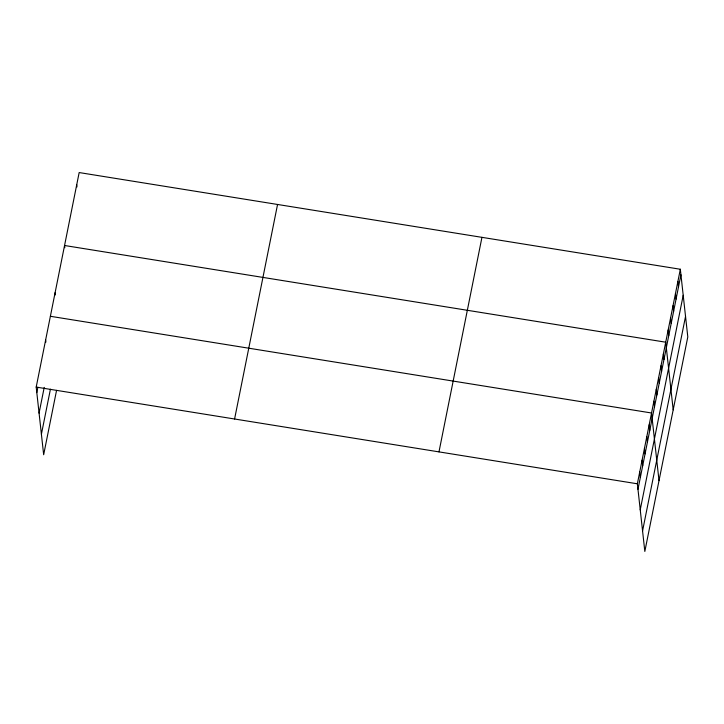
<?xml version="1.0" encoding="UTF-8"?>
<svg xmlns="http://www.w3.org/2000/svg" width="724" height="724" viewBox="0 0 724 724"><rect width="100%" height="100%" fill="white"/><g stroke="black" fill="none" stroke-linecap="round" stroke-linejoin="round"><path stroke-width="1.09" d="M56.562 390.381L43.666 454.744L36.2 387.087L79.169 172.556L680.334 269.256L687.8 336.913L644.831 551.444L637.364 483.795L680.334 269.256M36.806 392.607L37.883 387.25M39.069 413.114L44.227 387.367M41.404 434.237L50.427 389.186M234.585 419.006L277.554 204.467M438.979 451.885L481.949 237.345M637.971 489.315L680.94 274.776M640.233 509.814L683.203 295.283M642.568 530.945L685.538 316.406M50.381 316.288L651.546 412.997L659.012 480.646M36.2 387.087L637.364 483.795M677.899 281.41L678.506 286.939M675.465 293.573L676.071 299.093M673.03 305.727L673.637 311.248M670.587 317.881L671.202 323.402M668.152 330.044L668.768 335.565M673.193 409.856L665.718 342.199L64.563 245.499L64.807 247.708M663.356 354L663.971 359.52M660.994 365.801L661.6 371.322M658.632 377.602L659.238 383.123M656.27 389.394L656.876 394.915M653.908 401.196L654.514 406.716M649.175 424.798L649.79 430.318M646.813 436.599L647.428 442.12M644.451 448.391L645.057 453.912M642.088 460.192L642.695 465.713M639.726 471.994L640.333 477.514M76.735 184.71L76.979 186.919M55.105 292.695L55.35 294.903M45.657 339.891L45.893 342.099"/></g></svg>
